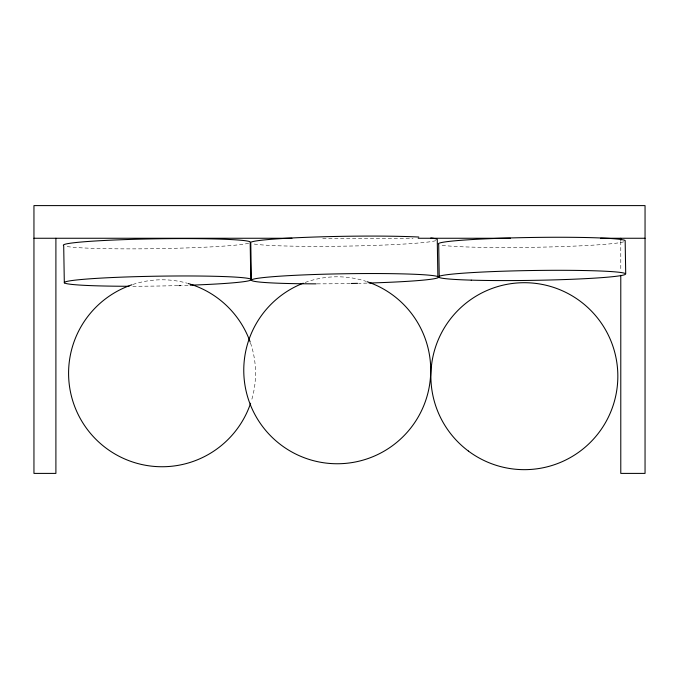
<?xml version="1.0" encoding="UTF-8"?>
<svg xmlns="http://www.w3.org/2000/svg" width="679" height="679" viewBox="0 0 679 679"><rect width="100%" height="100%" fill="white"/><g stroke="black" fill="none" stroke-linecap="round" stroke-linejoin="round"><path stroke-width="0.51" stroke-dasharray="3.4 2.55" d="M322.72 238.261L413.061 238.261M620.784 241.444L620.784 271.099M623.695 241.817A93.481 4.923 -0.9 0 1 531.199 247.334A93.481 4.923 -0.9 0 1 439.899 244.771M435.782 240.646A93.481 4.923 -0.9 0 1 343.285 246.163A93.481 4.923 -0.9 0 1 251.985 243.6M367.008 283.101A93.481 4.923 -0.9 0 1 358.622 283.321M350.194 283.508A93.481 4.923 -0.9 0 1 316.125 283.847M248.701 243.158A93.481 4.923 -0.9 0 1 156.204 248.667A93.481 4.923 -0.9 0 1 64.895 246.104M188.066 285.273A93.481 4.923 -0.9 0 1 181.989 285.469M177.847 285.587A93.481 4.923 -0.9 0 1 131.183 286.275M250.534 343.09A93.481 93.481 0 0 1 251.247 401.289M132.855 284.467A93.481 93.481 0 0 1 187.141 283.211M305.143 282.472A93.481 93.481 0 0 1 366.244 281.403"/><path stroke-width="1.02" d="M33.95 238.261L291.962 238.261M418.188 238.261L510.472 238.261M600.635 238.261L645.05 238.261M625.707 273.527L625.164 240.51A93.481 4.923 -0.9 0 0 525.317 237.591A93.481 4.923 -0.9 0 0 438.693 244.279L439.237 277.295M437.87 276.803L437.251 239.339A93.481 4.923 -0.9 0 0 430.817 237.973M251.4 280.563L250.78 243.107A93.481 4.923 -0.9 0 1 311.355 237.149A93.481 4.923 -0.9 0 1 418.807 237.039M250.78 279.23L250.169 241.851A93.481 4.923 -0.9 0 0 150.322 238.923A93.481 4.923 -0.9 0 0 63.699 245.611L64.318 282.999M620.784 238.261L620.784 240.383M620.784 275.334L620.784 473.399L645.05 473.399L645.05 205.601L33.95 205.601L33.95 473.399L55.899 473.399L55.899 238.261M316.125 283.847A93.481 4.923 -0.9 0 1 269.775 276.964A93.481 4.923 -0.9 0 1 421.956 274.647A93.481 4.923 -0.9 0 1 369.079 283.033M357.57 283.347A93.481 4.923 -0.9 0 1 351.247 283.491M129.044 286.275A93.481 4.923 -0.9 0 1 80.996 279.544A93.481 4.923 -0.9 0 1 231.471 276.888A93.481 4.923 -0.9 0 1 190.239 285.188M180.962 285.503A93.481 4.923 -0.9 0 1 178.891 285.562M250.61 403.233A93.481 93.481 0 0 1 96.036 439.44A93.481 93.481 0 0 1 131.887 284.79M188.125 283.491A93.481 93.481 0 0 1 250.203 342.123M367.212 281.726A93.481 93.481 0 0 1 413.494 424.358A93.481 93.481 0 0 1 263.571 427.812A93.481 93.481 0 0 1 303.241 283.194M471.226 280.138A93.481 4.923 -0.9 0 0 624.247 274.834A93.481 4.923 -0.9 0 0 501.959 271.252A93.481 4.923 -0.9 0 0 471.226 280.138M468.349 451.026A93.481 93.481 0 0 0 617.177 387.259A93.481 93.481 0 0 0 487.539 290.256A93.481 93.481 0 0 0 468.349 451.026"/></g></svg>
